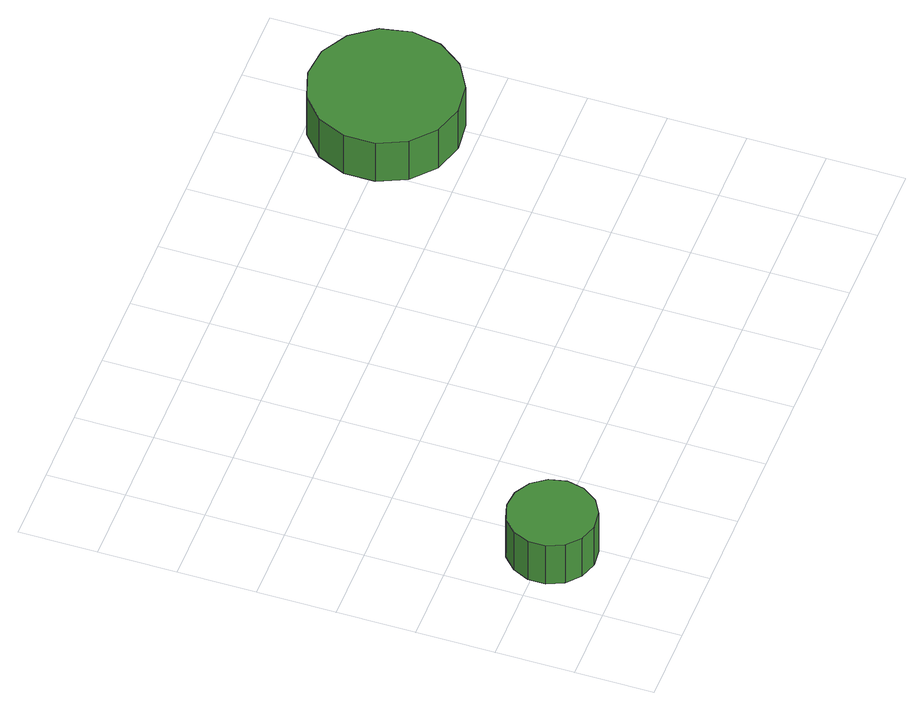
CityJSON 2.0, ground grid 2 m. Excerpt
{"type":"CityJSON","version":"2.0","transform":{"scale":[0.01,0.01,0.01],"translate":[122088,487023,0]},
"CityObjects":{
"tree1":{"type":"SolitaryVegetationObject","attributes":{"function":"something"},"geometry":[{"type":"MultiSurface","lod":"1","boundaries":[[[0,1,2,3,4,5,6,7,8,9,10,11,12,13,14]],[[15,16,17,18,19,20,21,22,23,24,25,26,27,28,29]],[[0,29,28,1]],[[1,28,27,2]],[[2,27,26,3]],[[3,26,25,4]],[[4,25,24,5]],[[5,24,23,6]],[[6,23,22,7]],[[7,22,21,8]],[[8,21,20,9]],[[9,20,19,10]],[[10,19,18,11]],[[11,18,17,12]],[[12,17,16,13]],[[13,16,15,14]],[[14,15,29,0]]]}]},
"tree2":{"type":"SolitaryVegetationObject","attributes":{"function":"something"},"geometry":[{"type":"MultiSurface","lod":"1","boundaries":[[[30,31,32,33,34,35,36,37,38,39,40,41,42,43,44]],[[45,46,47,48,49,50,51,52,53,54,55,56,57,58,59]],[[30,59,58,31]],[[31,58,57,32]],[[32,57,56,33]],[[33,56,55,34]],[[34,55,54,35]],[[35,54,53,36]],[[36,53,52,37]],[[37,52,51,38]],[[38,51,50,39]],[[39,50,49,40]],[[40,49,48,41]],[[41,48,47,42]],[[42,47,46,43]],[[43,46,45,44]],[[44,45,59,30]]]}]}
},
"vertices":[
[275,185,190],[265,230,190],[238,267,190],[198,290,190],[152,295,190],[108,281,190],[74,250,190],[55,208,190],[55,162,190],[74,120,190],[108,89,190],[152,74,190],[198,79,190],[238,102,190],[265,140,190],[265,140,61],[238,102,61],[198,79,61],[152,74,61],[108,89,61],[74,120,61],[55,162,61],[55,208,61],[74,250,61],[108,281,61],[152,295,61],[198,290,61],[238,267,61],[265,230,61],[275,185,61],
[1545,1022,198],[1529,1100,198],[1482,1164,198],[1413,1204,198],[1335,1212,198],[1259,1188,198],[1200,1135,198],[1168,1062,198],[1168,983,198],[1200,910,198],[1259,857,198],[1335,833,198],[1413,841,198],[1482,881,198],[1529,945,198],[1529,945,69],[1482,881,69],[1413,841,69],[1335,833,69],[1259,857,69],[1200,910,69],[1168,983,69],[1168,1062,69],[1200,1135,69],[1259,1188,69],[1335,1212,69],[1413,1204,69],[1482,1164,69],[1529,1100,69],[1545,1022,69]
]}
